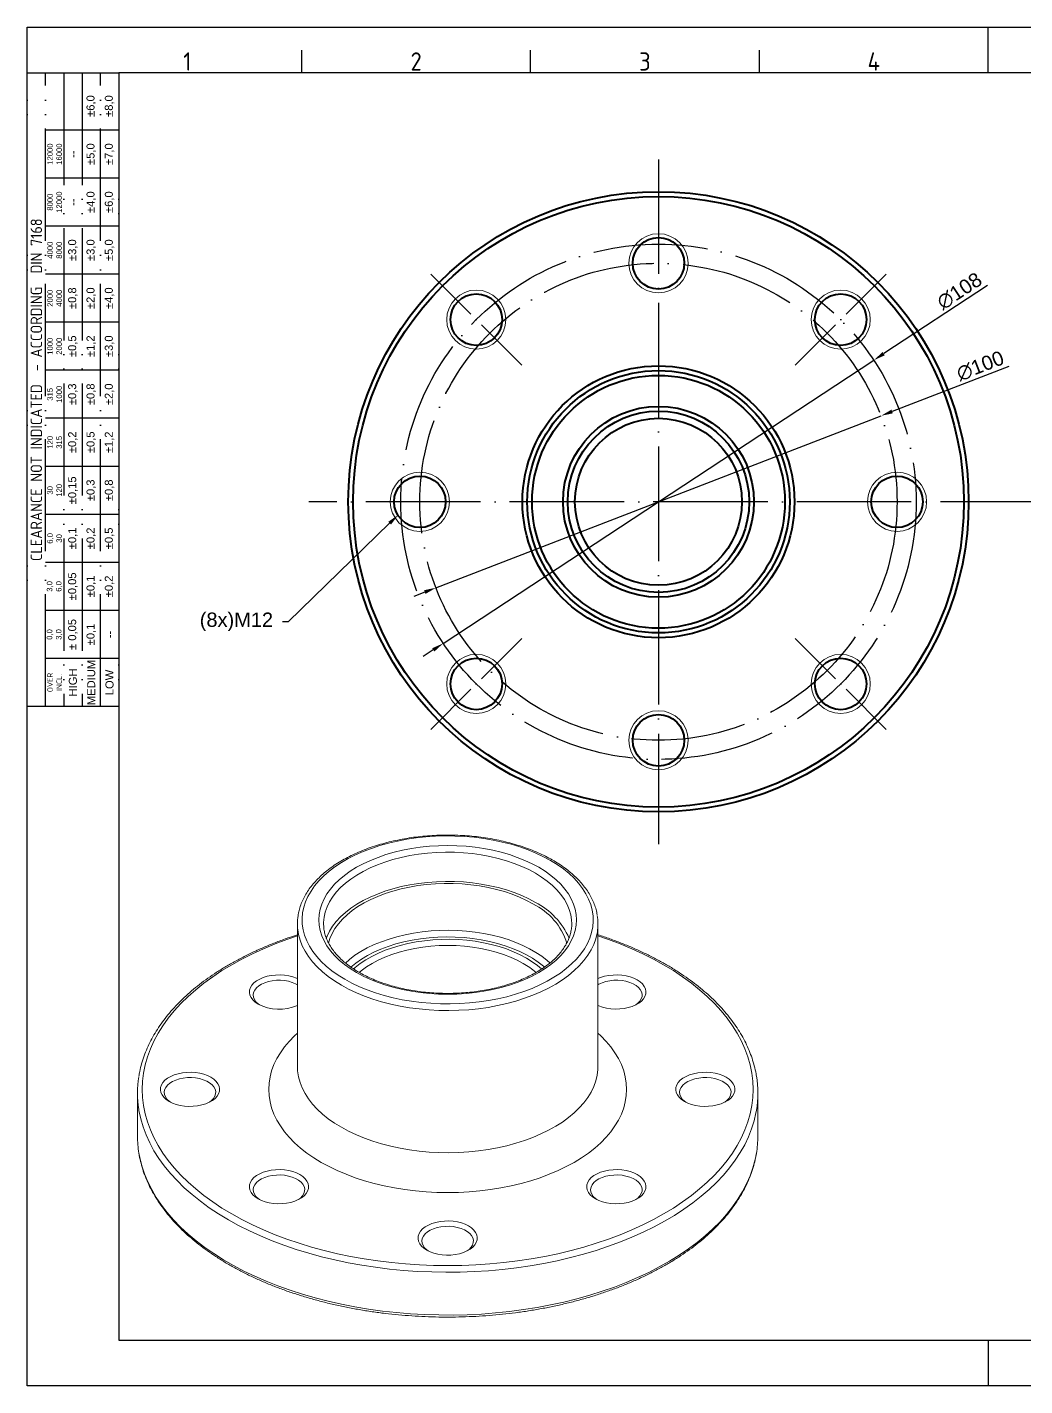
# Model space of a CAD drawing. Header units: millimetres. Extents: x 2452 to 2855, y 1106 to 1391.
# Drawn here: x 2452 to 2661, y 1106.5 to 1391.3 of the extents above; entities that cross this region are included whole.
import ezdxf
from ezdxf import colors
from ezdxf.entities.mleader import LeaderData, LeaderLine
from ezdxf.enums import TextEntityAlignment as Align
from ezdxf.math import Vec2, Vec3

# ---------------------------------------------------------------- set-up
doc = ezdxf.new("R2010")
doc.units = ezdxf.units.MM
doc.linetypes.add('ACAD_ISO04W100', pattern=[30, 24, -3, 0, -3])
doc.linetypes.add('ACAD_ISO05W100', pattern=[33, 24, -3, 0, -3, 0, -3])
for name, color, linetype, lineweight in [('AM_0', 7, 'Continuous', 40), ('AM_4', 1, 'ACAD_ISO04W100', 25), ('AM_5', 3, 'Continuous', 25), ('AM_BOR', 2, 'ACAD_ISO05W100', 35)]:
    doc.layers.add(name, color=color, linetype=linetype, lineweight=lineweight)
doc.styles.add('ACISOTS', font='isocp.shx', dxfattribs={"height": 1})
doc.styles.get("Standard").update_dxf_attribs({"font": 'arial.ttf'})
doc.dimstyles.new('ISO-25', dxfattribs={"dimtxt": 3, "dimasz": 2.5, "dimexe": 1.25, "dimexo": 0.625, "dimtad": 1, "dimtxsty": 'Standard', "dimcen": 2.5, "dimadec": 0, "dimazin": 0, "dimtfac": 1, "dimtmove": 0, "dimatfit": 3, "dimfxl": 1, "dimarcsym": 0})

# ---------------------------------------------------------------- blocks, each defined once
blk = doc.blocks.new('A3 ZTL')
for p, q in [((19.57, 280.82), (19.57, 9.78)), ((401.17, 280.82), (19.57, 280.82)), ((19.57, 9.78), (401.17, 9.78))]:
    blk.add_line(p, q)
at = {"layer": 'AM_BOR', "color": 135, "linetype": 'Continuous', "lineweight": 25}
for p, q in [((0, 0), (0, 290.61)), ((0, 290.61), (410.96, 290.61)), ((410.96, 0), (0, 0))]:
    blk.add_line(p, q, dxfattribs=at)
at = {"layer": 'AM_BOR', "color": 135, "lineweight": 25}
for p, q in [((205.48, 280.82), (205.48, 290.61)), ((58.71, 280.82), (58.71, 285.71)), ((107.63, 280.82), (107.63, 285.71)), ((156.56, 280.82), (156.56, 285.71)), ((3.91, 145.3), (3.91, 280.82)), ((7.83, 280.82), (7.83, 145.3)), ((11.74, 280.82), (11.74, 145.3)), ((15.66, 145.3), (15.66, 280.82)), ((19.57, 268.59), (3.91, 268.59)), ((19.57, 258.32), (3.91, 258.32)), ((19.57, 248.04), (3.91, 248.04)), ((19.57, 237.77), (3.91, 237.77)), ((19.57, 227.5), (3.91, 227.5)), ((19.57, 217.22), (3.91, 217.22)), ((19.57, 206.95), (3.91, 206.95)), ((19.57, 196.67), (3.91, 196.67)), ((19.57, 186.4), (3.91, 186.4)), ((19.57, 176.13), (3.91, 176.13)), ((19.57, 165.85), (3.91, 165.85)), ((19.57, 155.58), (3.91, 155.58)), ((205.48, 9.78), (205.48, 0))]:
    blk.add_line(p, q, dxfattribs=at)
blk.add_lwpolyline([(19.57, 145.3), (0, 145.3), (0, 280.82), (19.57, 280.82)], close=True, dxfattribs=at)
at = {"layer": 'AM_BOR', "color": 135, "lineweight": 25, "style": 'ACISOTS'}
for s, p in [('1', (34.25, 283.27)), ('2', (83.17, 283.27)), ('3', (132.09, 283.27)), ('4', (181.02, 283.27))]:
    blk.add_text(s, height=3.91, dxfattribs=at).set_placement(p, align=Align.MIDDLE)
at = {"layer": 'AM_BOR', "color": 135, "lineweight": 25, "attachment_point": 5, "rotation": 90}
for s, insert, char_height, width in [('±6,0', (13.7, 273.73), 1.712, 10.274), ('±8,0', (17.61, 273.73), 1.712, 10.274), ('12000\\P16000', (5.87, 263.45), 1.174, 10.274), ('±5,0', (13.7, 263.45), 1.712, 10.274), ('±7,0', (17.61, 263.45), 1.712, 10.274), ('--', (9.78, 263.45), 1.712, 10.274), ('8000\\P12000', (5.87, 253.18), 1.174, 10.274), ('--', (9.78, 253.18), 1.712, 10.274), ('±4,0', (13.7, 253.18), 1.712, 10.274), ('±6,0', (17.61, 253.18), 1.712, 10.274), ('{\\Fisocp.shx|c0;CLEARANCE NOT INDICATED  - ACCORDING  DIN 7168}', (1.96, 213.06), 2.4462, 135.5186), ('4000\\P8000', (5.87, 242.91), 1.174, 10.274), ('±3,0', (9.78, 242.91), 1.712, 10.274), ('±3,0', (13.7, 242.91), 1.712, 10.274), ('±5,0', (17.61, 242.91), 1.712, 10.274), ('2000\\P4000', (5.87, 232.63), 1.174, 10.274), ('±0,8', (9.78, 232.63), 1.712, 10.274), ('±2,0', (13.7, 232.63), 1.712, 10.274), ('±4,0', (17.61, 232.63), 1.712, 10.274), ('1000\\P2000', (5.87, 222.36), 1.174, 10.274), ('±0,5', (9.78, 222.36), 1.712, 10.274), ('±1,2', (13.7, 222.36), 1.712, 10.274), ('±3,0', (17.61, 222.36), 1.712, 10.274), ('315\\P1000', (5.87, 212.08), 1.174, 10.274), ('±0,3', (9.78, 212.08), 1.712, 10.274), ('±0,8', (13.7, 212.08), 1.712, 10.274), ('±2,0', (17.61, 212.08), 1.712, 10.274), ('±0,2', (9.78, 201.81), 1.712, 10.274), ('±0,5', (13.7, 201.81), 1.712, 10.274), ('±1,2', (17.61, 201.81), 1.712, 10.274), ('120\\P315', (5.87, 201.81), 1.174, 10.274), ('30\\P120', (5.87, 191.54), 1.174, 10.274), ('±0,15', (9.78, 191.54), 1.712, 10.274), ('±0,3', (13.7, 191.54), 1.712, 10.274), ('±0,8', (17.61, 191.54), 1.712, 10.274), ('±0,1', (9.78, 181.26), 1.712, 10.274), ('±0,2', (13.7, 181.26), 1.712, 10.274), ('±0,5', (17.61, 181.26), 1.712, 10.274), ('6,0\\P30', (5.87, 181.26), 1.174, 10.274), ('3,0\\P6,0', (5.87, 170.99), 1.174, 10.274), ('±0,05', (9.78, 170.99), 1.712, 10.274), ('±0,1', (13.7, 170.99), 1.712, 10.274), ('±0,2', (17.61, 170.99), 1.712, 10.274), ('± 0,05', (9.78, 160.71), 1.712, 10.274), ('\\pt4.69206;±0,1', (13.7, 160.71), 1.7123, 10.274), ('0,0\\P3,0', (5.87, 160.71), 1.174, 10.274), ('--', (17.61, 160.71), 1.712, 10.274), ('MEDIUM', (13.7, 150.44), 1.712, 10.274), ('{\\Fisocp.shx|c0;OVER\\PINCL.}', (5.87, 150.44), 1.1742, 10.274), ('HIGH', (9.78, 150.44), 1.712, 10.274), ('LOW', (17.61, 150.44), 1.712, 10.274)]:
    blk.add_mtext(s, dxfattribs=dict(at, insert=insert, char_height=char_height, width=width))
blk = doc.blocks.new('*D53')
at = {"layer": 'AM_5', "color": 0, "lineweight": -2, "transparency": 16777216}
for p, q in [((2653.23, 1337.19), (2631.46, 1322.88)), ((2539.15, 1262.15), (2629.38, 1321.5)), ((2537.06, 1260.78), (2534.97, 1259.4))]:
    blk.add_line(p, q, dxfattribs=at)
at = {"layer": 'AM_5', "color": 0, "transparency": 16777216}
for points in [[(2631.23, 1323.22), (2631.69, 1322.53), (2629.38, 1321.5)], [(2536.83, 1261.12), (2537.29, 1260.43), (2539.15, 1262.15)]]:
    blk.add_solid(points, dxfattribs=at)
at = {"layer": 'Defpoints', "color": 0, "transparency": 16777216}
for p in [(2629.38, 1321.5), (2539.15, 1262.15)]:
    blk.add_point(p, dxfattribs=at)
at = {"layer": 'AM_5', "color": 0, "transparency": 16777216, "insert": (2647.34, 1336), "char_height": 3, "attachment_point": 5, "rotation": 33.3374}
blk.add_mtext('∅108', dxfattribs=at)
blk = doc.blocks.new('*D54')
at = {"layer": 'AM_5', "color": 0, "lineweight": -2, "transparency": 16777216}
for p, q in [((2657.71, 1320.22), (2633.23, 1310.75)), ((2537.62, 1273.8), (2630.9, 1309.85)), ((2535.29, 1272.9), (2532.96, 1272))]:
    blk.add_line(p, q, dxfattribs=at)
at = {"layer": 'AM_5', "color": 0, "transparency": 16777216}
for points in [[(2633.08, 1311.14), (2633.38, 1310.37), (2630.9, 1309.85)], [(2535.14, 1273.29), (2535.44, 1272.51), (2537.62, 1273.8)]]:
    blk.add_solid(points, dxfattribs=at)
at = {"layer": 'Defpoints', "color": 0, "transparency": 16777216}
for p in [(2630.9, 1309.85), (2537.62, 1273.8)]:
    blk.add_point(p, dxfattribs=at)
at = {"layer": 'AM_5', "color": 0, "transparency": 16777216, "insert": (2651.71, 1320.3), "char_height": 3, "attachment_point": 5, "rotation": 21.1337}
blk.add_mtext('∅100', dxfattribs=at)

msp = doc.modelspace()

# ---------------------------------------------------------------- linework, layer by layer
at = {"color": 7, "linetype": 'Continuous', "lineweight": 15}
for p, q in [((2508.581, 1203.356), (2508.581, 1173.552)), ((2571.581, 1173.552), (2571.581, 1203.356)), ((2475.081, 1167.837), (2475.081, 1158.855)), ((2605.081, 1158.855), (2605.081, 1167.837))]:
    msp.add_line(p, q, dxfattribs=at)
at = {"color": 7, "linetype": 'Continuous', "lineweight": 15, "flags": 128}
for points in [[(2518.514, 1191.722), (2520.003, 1190.919), (2521.581, 1190.174), (2523.242, 1189.492), (2524.978, 1188.875), (2526.782, 1188.327), (2528.645, 1187.85), (2530.559, 1187.445), (2532.516, 1187.116), (2534.506, 1186.862), (2536.521, 1186.686), (2538.553, 1186.587), (2540.591, 1186.568), (2542.626, 1186.627), (2544.651, 1186.764), (2546.655, 1186.979), (2548.629, 1187.271), (2550.566, 1187.638), (2552.456, 1188.08), (2554.29, 1188.593), (2556.061, 1189.175), (2557.76, 1189.825), (2559.381, 1190.539), (2560.915, 1191.313), (2562.356, 1192.145), (2563.698, 1193.031), (2564.935, 1193.967), (2566.06, 1194.948), (2567.069, 1195.97), (2567.958, 1197.029), (2568.722, 1198.12), (2569.359, 1199.238), (2569.864, 1200.378), (2570.237, 1201.534), (2570.475, 1202.703), (2570.577, 1203.878), (2570.543, 1205.055), (2570.373, 1206.227), (2570.067, 1207.391), (2569.628, 1208.54), (2569.057, 1209.669), (2568.356, 1210.774), (2567.529, 1211.85), (2566.579, 1212.891), (2565.511, 1213.893), (2564.33, 1214.852), (2563.04, 1215.763), (2561.648, 1216.623), (2560.159, 1217.427), (2558.581, 1218.171), (2556.92, 1218.853), (2555.184, 1219.47), (2553.38, 1220.018), (2551.517, 1220.495), (2549.603, 1220.9), (2547.646, 1221.23), (2545.656, 1221.483), (2543.641, 1221.66), (2541.609, 1221.758), (2539.571, 1221.777), (2537.536, 1221.718), (2535.511, 1221.581), (2533.507, 1221.366), (2531.533, 1221.074), (2529.596, 1220.707), (2527.707, 1220.266), (2525.872, 1219.753), (2524.101, 1219.17), (2522.402, 1218.52), (2520.781, 1217.806), (2519.247, 1217.032), (2517.806, 1216.2), (2516.464, 1215.314), (2515.228, 1214.379), (2514.102, 1213.397), (2513.093, 1212.375), (2512.204, 1211.316), (2511.44, 1210.225), (2510.804, 1209.107), (2510.298, 1207.968), (2509.925, 1206.811), (2509.687, 1205.642), (2509.585, 1204.467), (2509.619, 1203.29), (2509.79, 1202.118), (2510.095, 1200.954), (2510.534, 1199.805), (2511.106, 1198.676), (2511.806, 1197.571), (2512.633, 1196.495), (2513.583, 1195.454), (2514.651, 1194.452), (2515.832, 1193.493), (2517.122, 1192.582), (2518.514, 1191.722)], [(2520.989, 1193.151), (2519.676, 1193.965), (2518.466, 1194.832), (2517.367, 1195.746), (2516.384, 1196.703), (2515.521, 1197.698), (2514.783, 1198.726), (2514.175, 1199.781), (2513.698, 1200.859), (2513.356, 1201.954), (2513.15, 1203.061), (2513.081, 1204.173), (2513.15, 1205.285), (2513.356, 1206.391), (2513.698, 1207.486), (2514.175, 1208.564), (2514.783, 1209.62), (2515.521, 1210.648), (2516.384, 1211.643), (2517.367, 1212.599), (2518.466, 1213.513), (2519.676, 1214.38), (2520.989, 1215.194), (2522.4, 1215.952), (2523.901, 1216.65), (2525.484, 1217.285), (2527.141, 1217.853), (2528.865, 1218.351), (2530.646, 1218.777), (2532.474, 1219.128), (2534.342, 1219.403), (2536.239, 1219.601), (2538.155, 1219.72), (2540.081, 1219.759), (2542.007, 1219.72), (2543.924, 1219.601), (2545.82, 1219.403), (2547.688, 1219.128), (2549.517, 1218.777), (2551.297, 1218.351), (2553.021, 1217.853), (2554.678, 1217.285), (2556.262, 1216.65), (2557.762, 1215.952), (2559.173, 1215.194), (2560.486, 1214.38), (2561.696, 1213.513), (2562.795, 1212.599), (2563.778, 1211.643), (2564.641, 1210.648), (2565.379, 1209.62), (2565.987, 1208.564), (2566.464, 1207.486), (2566.806, 1206.391), (2567.012, 1205.285), (2567.081, 1204.173), (2567.012, 1203.061), (2566.806, 1201.954), (2566.464, 1200.859), (2565.987, 1199.781), (2565.379, 1198.726), (2564.641, 1197.698), (2563.778, 1196.703), (2562.795, 1195.746), (2561.696, 1194.832), (2560.486, 1193.965), (2559.173, 1193.151), (2557.762, 1192.393), (2556.262, 1191.695), (2554.678, 1191.06), (2553.021, 1190.492), (2551.297, 1189.994), (2549.517, 1189.569), (2547.688, 1189.217), (2545.82, 1188.942), (2543.924, 1188.744), (2542.007, 1188.626), (2540.081, 1188.586), (2538.155, 1188.626), (2536.239, 1188.744), (2534.342, 1188.942), (2532.474, 1189.217), (2530.646, 1189.569), (2528.865, 1189.994), (2527.141, 1190.492), (2525.484, 1191.06), (2523.901, 1191.695), (2522.4, 1192.393), (2520.989, 1193.151)], [(2514.625, 1200.287), (2514.811, 1200.763), (2515.324, 1201.818), (2515.97, 1202.849), (2516.745, 1203.85), (2517.644, 1204.816), (2518.663, 1205.741), (2519.796, 1206.621), (2521.037, 1207.451), (2522.38, 1208.226), (2523.817, 1208.942), (2525.341, 1209.597), (2526.944, 1210.185), (2528.617, 1210.704), (2530.351, 1211.151), (2532.137, 1211.524), (2533.965, 1211.82), (2535.826, 1212.039), (2537.71, 1212.179), (2539.606, 1212.239), (2541.505, 1212.219), (2543.396, 1212.119), (2545.27, 1211.94), (2547.116, 1211.682), (2548.924, 1211.347), (2550.685, 1210.936), (2552.39, 1210.453), (2554.029, 1209.899), (2555.593, 1209.277), (2557.075, 1208.592), (2558.466, 1207.845)], [(2515.088, 1199.305), (2515.399, 1200.307), (2515.86, 1201.35), (2516.453, 1202.372), (2517.175, 1203.365), (2518.022, 1204.325), (2518.99, 1205.246), (2520.073, 1206.123), (2521.265, 1206.952), (2522.56, 1207.728), (2523.95, 1208.446), (2525.429, 1209.103), (2526.988, 1209.696), (2528.618, 1210.22), (2530.311, 1210.673), (2532.057, 1211.053), (2533.847, 1211.357), (2535.671, 1211.584), (2537.519, 1211.733), (2539.381, 1211.803), (2541.247, 1211.793), (2543.107, 1211.703), (2544.95, 1211.535), (2546.766, 1211.288), (2548.546, 1210.965), (2550.28, 1210.566), (2551.958, 1210.095), (2553.571, 1209.554), (2555.111, 1208.945), (2556.568, 1208.272), (2557.936, 1207.539)], [(2500.342, 1186.532), (2499.737, 1186.938), (2499.244, 1187.391), (2498.874, 1187.881), (2498.634, 1188.398), (2498.53, 1188.929), (2498.565, 1189.464), (2498.737, 1189.99), (2499.043, 1190.495), (2499.476, 1190.967), (2500.026, 1191.398), (2500.682, 1191.776), (2501.427, 1192.094), (2502.246, 1192.344), (2503.121, 1192.52), (2504.032, 1192.62), (2504.958, 1192.64), (2505.878, 1192.58), (2506.773, 1192.442), (2507.623, 1192.228), (2508.407, 1191.943), (2508.581, 1191.866)], [(2508.581, 1190.593), (2508.224, 1190.785), (2507.519, 1191.078), (2506.742, 1191.302), (2505.912, 1191.451), (2505.052, 1191.522), (2504.183, 1191.512), (2503.328, 1191.421), (2502.51, 1191.253), (2501.748, 1191.011), (2501.064, 1190.701), (2500.475, 1190.333), (2499.996, 1189.914), (2499.639, 1189.457), (2499.414, 1188.972), (2499.327, 1188.473), (2499.379, 1187.972), (2499.57, 1187.483), (2499.895, 1187.017), (2500.344, 1186.588), (2500.643, 1186.369)], [(2571.581, 1191.866), (2572.138, 1192.094), (2572.957, 1192.344), (2573.832, 1192.52), (2574.742, 1192.62), (2575.668, 1192.64), (2576.589, 1192.58), (2577.484, 1192.442), (2578.333, 1192.228), (2579.118, 1191.943), (2579.82, 1191.594), (2580.425, 1191.189), (2580.918, 1190.736), (2581.288, 1190.245), (2581.528, 1189.729), (2581.632, 1189.197), (2581.597, 1188.663), (2581.425, 1188.137), (2581.119, 1187.632), (2580.686, 1187.159), (2580.136, 1186.729), (2579.481, 1186.35), (2578.735, 1186.033), (2577.916, 1185.783), (2577.041, 1185.606), (2576.131, 1185.507), (2575.205, 1185.487), (2574.284, 1185.546), (2573.389, 1185.685), (2572.539, 1185.899), (2571.755, 1186.183), (2571.581, 1186.26)], [(2579.519, 1186.369), (2579.941, 1186.691), (2580.361, 1187.131), (2580.652, 1187.603), (2580.809, 1188.097), (2580.827, 1188.598), (2580.704, 1189.095), (2580.446, 1189.574), (2580.058, 1190.023), (2579.55, 1190.43), (2578.935, 1190.785), (2578.23, 1191.078), (2577.453, 1191.302), (2576.623, 1191.451), (2575.762, 1191.522), (2574.894, 1191.512), (2574.039, 1191.421), (2573.22, 1191.253), (2572.459, 1191.011), (2571.775, 1190.701), (2571.581, 1190.593)], [(2481.697, 1166.122), (2481.093, 1166.528), (2480.6, 1166.981), (2480.229, 1167.471), (2479.989, 1167.988), (2479.885, 1168.519), (2479.92, 1169.054), (2480.092, 1169.579), (2480.398, 1170.084), (2480.831, 1170.557), (2481.382, 1170.988), (2482.037, 1171.366), (2482.782, 1171.684), (2483.602, 1171.934), (2484.476, 1172.11), (2485.387, 1172.21), (2486.313, 1172.23), (2487.234, 1172.17), (2488.129, 1172.031), (2488.978, 1171.817), (2489.763, 1171.533), (2490.465, 1171.184), (2491.07, 1170.778), (2491.563, 1170.325), (2491.933, 1169.835), (2492.173, 1169.318), (2492.277, 1168.787), (2492.242, 1168.252), (2492.07, 1167.727), (2491.764, 1167.222), (2491.331, 1166.749), (2490.781, 1166.318), (2490.125, 1165.94), (2489.38, 1165.622), (2488.56, 1165.373), (2487.686, 1165.196), (2486.775, 1165.096), (2485.849, 1165.076), (2484.928, 1165.136), (2484.033, 1165.275), (2483.184, 1165.489), (2482.399, 1165.773), (2481.697, 1166.122)], [(2490.163, 1165.959), (2490.586, 1166.281), (2491.005, 1166.72), (2491.297, 1167.193), (2491.454, 1167.686), (2491.471, 1168.188), (2491.349, 1168.685), (2491.091, 1169.164), (2490.702, 1169.613), (2490.194, 1170.02), (2489.58, 1170.374), (2488.875, 1170.668), (2488.097, 1170.892), (2487.268, 1171.041), (2486.407, 1171.111), (2485.538, 1171.101), (2484.683, 1171.011), (2483.865, 1170.843), (2483.104, 1170.6), (2482.42, 1170.291), (2481.83, 1169.922), (2481.351, 1169.504), (2480.994, 1169.046), (2480.77, 1168.562), (2480.682, 1168.063), (2480.735, 1167.562), (2480.926, 1167.072), (2481.25, 1166.607), (2481.7, 1166.178), (2481.999, 1165.959)], [(2589.697, 1166.122), (2589.093, 1166.528), (2588.6, 1166.981), (2588.229, 1167.471), (2587.989, 1167.988), (2587.885, 1168.519), (2587.92, 1169.054), (2588.092, 1169.579), (2588.398, 1170.084), (2588.831, 1170.557), (2589.382, 1170.988), (2590.037, 1171.366), (2590.782, 1171.684), (2591.602, 1171.934), (2592.476, 1172.11), (2593.387, 1172.21), (2594.313, 1172.23), (2595.234, 1172.17), (2596.129, 1172.031), (2596.978, 1171.817), (2597.763, 1171.533), (2598.465, 1171.184), (2599.07, 1170.778), (2599.563, 1170.325), (2599.933, 1169.835), (2600.173, 1169.318), (2600.277, 1168.787), (2600.242, 1168.252), (2600.07, 1167.727), (2599.764, 1167.222), (2599.331, 1166.749), (2598.781, 1166.318), (2598.125, 1165.94), (2597.38, 1165.622), (2596.56, 1165.373), (2595.686, 1165.196), (2594.775, 1165.096), (2593.849, 1165.076), (2592.928, 1165.136), (2592.033, 1165.275), (2591.184, 1165.489), (2590.399, 1165.773), (2589.697, 1166.122)], [(2598.163, 1165.959), (2598.586, 1166.281), (2599.005, 1166.72), (2599.297, 1167.193), (2599.454, 1167.686), (2599.471, 1168.188), (2599.349, 1168.685), (2599.091, 1169.164), (2598.702, 1169.613), (2598.194, 1170.02), (2597.58, 1170.374), (2596.875, 1170.668), (2596.097, 1170.892), (2595.268, 1171.041), (2594.407, 1171.111), (2593.538, 1171.101), (2592.683, 1171.011), (2591.865, 1170.843), (2591.104, 1170.6), (2590.42, 1170.291), (2589.83, 1169.922), (2589.351, 1169.504), (2588.994, 1169.046), (2588.77, 1168.562), (2588.682, 1168.063), (2588.735, 1167.562), (2588.926, 1167.072), (2589.25, 1166.607), (2589.7, 1166.178), (2589.999, 1165.959)], [(2500.342, 1145.712), (2499.737, 1146.117), (2499.244, 1146.57), (2498.874, 1147.061), (2498.634, 1147.577), (2498.53, 1148.109), (2498.565, 1148.644), (2498.737, 1149.169), (2499.043, 1149.674), (2499.476, 1150.147), (2500.026, 1150.578), (2500.682, 1150.956), (2501.427, 1151.273), (2502.246, 1151.523), (2503.121, 1151.7), (2504.032, 1151.8), (2504.958, 1151.82), (2505.878, 1151.76), (2506.773, 1151.621), (2507.623, 1151.407), (2508.407, 1151.123), (2509.11, 1150.774), (2509.714, 1150.368), (2510.207, 1149.915), (2510.578, 1149.425), (2510.818, 1148.908), (2510.921, 1148.377), (2510.887, 1147.842), (2510.714, 1147.316), (2510.408, 1146.812), (2509.975, 1146.339), (2509.425, 1145.908), (2508.77, 1145.53), (2508.024, 1145.212), (2507.205, 1144.962), (2506.33, 1144.786), (2505.42, 1144.686), (2504.494, 1144.666), (2503.573, 1144.726), (2502.678, 1144.865), (2501.829, 1145.078), (2501.044, 1145.363), (2500.342, 1145.712)], [(2508.808, 1145.549), (2509.231, 1145.871), (2509.65, 1146.31), (2509.942, 1146.783), (2510.098, 1147.276), (2510.116, 1147.778), (2509.994, 1148.275), (2509.735, 1148.754), (2509.347, 1149.202), (2508.839, 1149.609), (2508.224, 1149.964), (2507.519, 1150.257), (2506.742, 1150.482), (2505.912, 1150.631), (2505.052, 1150.701), (2504.183, 1150.691), (2503.328, 1150.601), (2502.51, 1150.432), (2501.748, 1150.19), (2501.064, 1149.881), (2500.475, 1149.512), (2499.996, 1149.094), (2499.639, 1148.636), (2499.414, 1148.152), (2499.327, 1147.652), (2499.379, 1147.152), (2499.57, 1146.662), (2499.895, 1146.197), (2500.344, 1145.767), (2500.643, 1145.549)], [(2571.052, 1145.712), (2570.448, 1146.117), (2569.955, 1146.57), (2569.584, 1147.061), (2569.345, 1147.577), (2569.241, 1148.109), (2569.275, 1148.644), (2569.448, 1149.169), (2569.754, 1149.674), (2570.187, 1150.147), (2570.737, 1150.578), (2571.392, 1150.956), (2572.138, 1151.273), (2572.957, 1151.523), (2573.832, 1151.7), (2574.742, 1151.8), (2575.668, 1151.82), (2576.589, 1151.76), (2577.484, 1151.621), (2578.333, 1151.407), (2579.118, 1151.123), (2579.82, 1150.774), (2580.425, 1150.368), (2580.918, 1149.915), (2581.288, 1149.425), (2581.528, 1148.908), (2581.632, 1148.377), (2581.597, 1147.842), (2581.425, 1147.316), (2581.119, 1146.812), (2580.686, 1146.339), (2580.136, 1145.908), (2579.481, 1145.53), (2578.735, 1145.212), (2577.916, 1144.962), (2577.041, 1144.786), (2576.131, 1144.686), (2575.205, 1144.666), (2574.284, 1144.726), (2573.389, 1144.865), (2572.539, 1145.078), (2571.755, 1145.363), (2571.052, 1145.712)], [(2579.519, 1145.549), (2579.941, 1145.871), (2580.361, 1146.31), (2580.652, 1146.783), (2580.809, 1147.276), (2580.827, 1147.778), (2580.704, 1148.275), (2580.446, 1148.754), (2580.058, 1149.202), (2579.55, 1149.609), (2578.935, 1149.964), (2578.23, 1150.257), (2577.453, 1150.482), (2576.623, 1150.631), (2575.762, 1150.701), (2574.894, 1150.691), (2574.039, 1150.601), (2573.22, 1150.432), (2572.459, 1150.19), (2571.775, 1149.881), (2571.186, 1149.512), (2570.706, 1149.094), (2570.35, 1148.636), (2570.125, 1148.152), (2570.038, 1147.652), (2570.09, 1147.152), (2570.281, 1146.662), (2570.605, 1146.197), (2571.055, 1145.767), (2571.354, 1145.549)], [(2535.697, 1134.949), (2535.093, 1135.354), (2534.6, 1135.807), (2534.229, 1136.297), (2533.989, 1136.814), (2533.885, 1137.346), (2533.92, 1137.88), (2534.092, 1138.406), (2534.398, 1138.911), (2534.831, 1139.384), (2535.382, 1139.814), (2536.037, 1140.192), (2536.782, 1140.51), (2537.602, 1140.76), (2538.476, 1140.937), (2539.387, 1141.036), (2540.313, 1141.056), (2541.234, 1140.996), (2542.129, 1140.858), (2542.978, 1140.644), (2543.763, 1140.359), (2544.465, 1140.01), (2545.07, 1139.605), (2545.563, 1139.152), (2545.933, 1138.662), (2546.173, 1138.145), (2546.277, 1137.613), (2546.242, 1137.079), (2546.07, 1136.553), (2545.764, 1136.048), (2545.331, 1135.575), (2544.781, 1135.145), (2544.125, 1134.767), (2543.38, 1134.449), (2542.56, 1134.199), (2541.686, 1134.022), (2540.775, 1133.923), (2539.849, 1133.903), (2538.928, 1133.963), (2538.033, 1134.101), (2537.184, 1134.315), (2536.399, 1134.6), (2535.697, 1134.949)], [(2544.163, 1134.786), (2544.586, 1135.107), (2545.005, 1135.547), (2545.297, 1136.019), (2545.454, 1136.513), (2545.471, 1137.015), (2545.349, 1137.511), (2545.091, 1137.99), (2544.702, 1138.439), (2544.194, 1138.846), (2543.58, 1139.201), (2542.875, 1139.494), (2542.097, 1139.718), (2541.268, 1139.867), (2540.407, 1139.938), (2539.538, 1139.928), (2538.683, 1139.837), (2537.865, 1139.669), (2537.104, 1139.427), (2536.42, 1139.118), (2535.83, 1138.749), (2535.351, 1138.33), (2534.994, 1137.873), (2534.77, 1137.388), (2534.682, 1136.889), (2534.735, 1136.388), (2534.926, 1135.899), (2535.25, 1135.433), (2535.7, 1135.004), (2535.999, 1134.786)]]:
    msp.add_lwpolyline(points, dxfattribs=at)
at = {"color": 8, "linetype": 'Continuous', "lineweight": 15, "flags": 128}
for points in [[(2566.081, 1203.343), (2566.042, 1204.178), (2565.869, 1205.27), (2565.558, 1206.351), (2565.111, 1207.417), (2564.531, 1208.461), (2563.82, 1209.478), (2562.983, 1210.462), (2562.023, 1211.408), (2560.947, 1212.311), (2559.759, 1213.166), (2558.466, 1213.969), (2557.075, 1214.716), (2555.593, 1215.402), (2554.029, 1216.023), (2552.39, 1216.577), (2550.685, 1217.06), (2548.924, 1217.471), (2547.116, 1217.806), (2545.27, 1218.064), (2543.396, 1218.243), (2541.505, 1218.343), (2539.606, 1218.363), (2537.71, 1218.303), (2535.826, 1218.163), (2533.965, 1217.944), (2532.137, 1217.648), (2530.351, 1217.275), (2528.617, 1216.828), (2526.944, 1216.309), (2525.341, 1215.721), (2523.817, 1215.066), (2522.38, 1214.35), (2521.037, 1213.575), (2519.796, 1212.745), (2518.663, 1211.865), (2517.644, 1210.94), (2516.745, 1209.974), (2515.97, 1208.973), (2515.324, 1207.942), (2514.811, 1206.887), (2514.432, 1205.812), (2514.189, 1204.725), (2514.085, 1203.63), (2514.081, 1203.373)], [(2518.646, 1195.138), (2519.517, 1195.892), (2520.655, 1196.746), (2521.9, 1197.548), (2523.243, 1198.296), (2524.679, 1198.984), (2526.199, 1199.609), (2527.794, 1200.168), (2529.457, 1200.657), (2531.178, 1201.074), (2532.947, 1201.416), (2534.755, 1201.682), (2536.593, 1201.87), (2538.449, 1201.98), (2540.314, 1202.009), (2542.178, 1201.96), (2544.031, 1201.831), (2545.862, 1201.623), (2547.662, 1201.338), (2549.42, 1200.976), (2551.127, 1200.541), (2552.773, 1200.035), (2554.351, 1199.459), (2555.85, 1198.818), (2557.264, 1198.114), (2558.583, 1197.353), (2559.802, 1196.537), (2560.912, 1195.671), (2561.504, 1195.149)], [(2508.581, 1200.815), (2506.389, 1200.066), (2503.912, 1199.134), (2501.512, 1198.137), (2499.195, 1197.077), (2496.965, 1195.957), (2494.826, 1194.778), (2492.785, 1193.544), (2490.844, 1192.256), (2489.008, 1190.918), (2487.281, 1189.533), (2485.667, 1188.103), (2484.169, 1186.631), (2482.791, 1185.121), (2481.534, 1183.576), (2480.403, 1182), (2479.399, 1180.394), (2478.524, 1178.764), (2477.781, 1177.112), (2477.171, 1175.442), (2476.695, 1173.757), (2476.354, 1172.062), (2476.149, 1170.359), (2476.081, 1168.653), (2476.149, 1166.947), (2476.354, 1165.244), (2476.695, 1163.549), (2477.171, 1161.864), (2477.781, 1160.194), (2478.524, 1158.542), (2479.399, 1156.912), (2480.403, 1155.306), (2481.534, 1153.73), (2482.791, 1152.185), (2484.169, 1150.675), (2485.667, 1149.203), (2487.281, 1147.773), (2489.008, 1146.388), (2490.844, 1145.05), (2492.785, 1143.762), (2494.826, 1142.528)], [(2494.826, 1142.528), (2496.965, 1141.349), (2499.195, 1140.229), (2501.512, 1139.169), (2503.912, 1138.172), (2506.389, 1137.241), (2508.938, 1136.376), (2511.554, 1135.58), (2514.23, 1134.855), (2516.962, 1134.202), (2519.742, 1133.622), (2522.567, 1133.117), (2525.428, 1132.688), (2528.321, 1132.336), (2531.239, 1132.061), (2534.176, 1131.864), (2537.125, 1131.746), (2540.081, 1131.707), (2543.037, 1131.746), (2545.986, 1131.864), (2548.923, 1132.061), (2551.841, 1132.336), (2554.734, 1132.688), (2557.596, 1133.117), (2560.42, 1133.622), (2563.201, 1134.202), (2565.932, 1134.855), (2568.608, 1135.58), (2571.224, 1136.376), (2573.773, 1137.241), (2576.25, 1138.172), (2578.65, 1139.169), (2580.967, 1140.229), (2583.198, 1141.349), (2585.336, 1142.528), (2587.378, 1143.762), (2589.318, 1145.05), (2591.154, 1146.388), (2592.881, 1147.773), (2594.495, 1149.203), (2595.993, 1150.675), (2597.372, 1152.185), (2598.628, 1153.73), (2599.759, 1155.306), (2600.763, 1156.912), (2601.638, 1158.542), (2602.381, 1160.194), (2602.991, 1161.864), (2603.467, 1163.549), (2603.808, 1165.244), (2604.013, 1166.947), (2604.081, 1168.653), (2604.013, 1170.359), (2603.808, 1172.062), (2603.467, 1173.757), (2602.991, 1175.442), (2602.381, 1177.112), (2601.638, 1178.764), (2600.763, 1180.394), (2599.759, 1182), (2598.628, 1183.576), (2597.372, 1185.121), (2595.993, 1186.631), (2594.495, 1188.103), (2592.881, 1189.533), (2591.154, 1190.918), (2589.318, 1192.256), (2587.378, 1193.544), (2585.336, 1194.778), (2583.198, 1195.957), (2580.967, 1197.077), (2578.65, 1198.137), (2576.25, 1199.134), (2573.773, 1200.066), (2571.581, 1200.815)], [(2517.807, 1190.498), (2516.384, 1191.376), (2515.064, 1192.306), (2513.854, 1193.285), (2512.758, 1194.307), (2511.782, 1195.369), (2510.929, 1196.467), (2510.204, 1197.594), (2509.61, 1198.746), (2509.149, 1199.919), (2508.823, 1201.107), (2508.722, 1201.635)], [(2571.446, 1201.674), (2571.399, 1201.405), (2571.108, 1200.215), (2570.68, 1199.038), (2570.119, 1197.88), (2569.426, 1196.746), (2568.605, 1195.641), (2567.66, 1194.569), (2566.593, 1193.536), (2565.411, 1192.546), (2564.118, 1191.603), (2562.72, 1190.712), (2561.223, 1189.876), (2559.634, 1189.099), (2557.959, 1188.384), (2556.205, 1187.735), (2554.382, 1187.153), (2552.496, 1186.643), (2550.555, 1186.206), (2548.569, 1185.844), (2546.545, 1185.558), (2544.494, 1185.351), (2542.423, 1185.222), (2540.341, 1185.172), (2538.259, 1185.202), (2536.185, 1185.311), (2534.127, 1185.499), (2532.096, 1185.765), (2530.1, 1186.109), (2528.147, 1186.527), (2526.246, 1187.019), (2524.406, 1187.583), (2522.635, 1188.215), (2520.94, 1188.914), (2519.328, 1189.676), (2517.807, 1190.498)], [(2560.379, 1194.276), (2560.148, 1194.477), (2559.061, 1195.331), (2557.865, 1196.134), (2556.567, 1196.883), (2555.175, 1197.574), (2553.696, 1198.201), (2552.14, 1198.763), (2550.514, 1199.254), (2548.829, 1199.674), (2547.093, 1200.018), (2545.317, 1200.286), (2543.512, 1200.475), (2541.686, 1200.585), (2539.852, 1200.616), (2538.018, 1200.565), (2536.197, 1200.435), (2534.398, 1200.226), (2532.631, 1199.939), (2530.907, 1199.576), (2529.236, 1199.138), (2527.626, 1198.629), (2526.088, 1198.051), (2524.631, 1197.407), (2523.261, 1196.701), (2521.988, 1195.938), (2520.819, 1195.122), (2519.788, 1194.281)], [(2520.389, 1193.881), (2520.713, 1194.166), (2521.771, 1194.999), (2522.936, 1195.784), (2524.202, 1196.515), (2525.561, 1197.187), (2527.005, 1197.798), (2528.526, 1198.343), (2530.115, 1198.819), (2531.762, 1199.224), (2533.458, 1199.554), (2535.193, 1199.809), (2536.957, 1199.986), (2538.739, 1200.085), (2540.529, 1200.105), (2542.316, 1200.046), (2544.09, 1199.908), (2545.841, 1199.691), (2547.557, 1199.399), (2549.23, 1199.031), (2550.85, 1198.59), (2552.406, 1198.079), (2553.889, 1197.501), (2555.292, 1196.859), (2556.605, 1196.156), (2557.822, 1195.398), (2558.934, 1194.588), (2559.77, 1193.884)], [(2555.905, 1195.049), (2554.615, 1195.738), (2553.235, 1196.366), (2551.774, 1196.93), (2550.241, 1197.425), (2548.645, 1197.85), (2546.997, 1198.201), (2545.305, 1198.476), (2543.582, 1198.674), (2541.837, 1198.793), (2540.081, 1198.833), (2538.325, 1198.793), (2536.58, 1198.674), (2534.857, 1198.476), (2533.166, 1198.201), (2531.517, 1197.85), (2529.921, 1197.425), (2528.388, 1196.93), (2526.927, 1196.366), (2525.547, 1195.738), (2524.257, 1195.049), (2523.064, 1194.305), (2521.976, 1193.508), (2521.55, 1193.158)], [(2513.565, 1153.345), (2512.012, 1154.298), (2510.562, 1155.302), (2509.219, 1156.355), (2507.989, 1157.454), (2506.876, 1158.593), (2505.885, 1159.768), (2505.018, 1160.976), (2504.279, 1162.213), (2503.671, 1163.472), (2503.195, 1164.751), (2502.854, 1166.044), (2502.649, 1167.346), (2502.581, 1168.653), (2502.649, 1169.96), (2502.854, 1171.262), (2503.195, 1172.555), (2503.671, 1173.834), (2504.279, 1175.093), (2505.018, 1176.33), (2505.885, 1177.538), (2506.876, 1178.714), (2507.989, 1179.853), (2508.581, 1180.399)], [(2571.581, 1180.399), (2572.173, 1179.853), (2573.286, 1178.714), (2574.277, 1177.538), (2575.144, 1176.33), (2575.883, 1175.093), (2576.491, 1173.834), (2576.967, 1172.555), (2577.308, 1171.262), (2577.513, 1169.96), (2577.581, 1168.653), (2577.513, 1167.346), (2577.308, 1166.044), (2576.967, 1164.751), (2576.491, 1163.472), (2575.883, 1162.213), (2575.144, 1160.976), (2574.277, 1159.768), (2573.286, 1158.593), (2572.173, 1157.454), (2570.943, 1156.355), (2569.6, 1155.302), (2568.15, 1154.298), (2566.598, 1153.345), (2564.948, 1152.449), (2563.208, 1151.612), (2561.384, 1150.837), (2559.481, 1150.127), (2557.508, 1149.484), (2555.472, 1148.912), (2553.379, 1148.412), (2551.237, 1147.985), (2549.055, 1147.634), (2546.841, 1147.359), (2544.601, 1147.163), (2542.345, 1147.044), (2540.081, 1147.005), (2537.817, 1147.044), (2535.561, 1147.163), (2533.322, 1147.359), (2531.107, 1147.634), (2528.925, 1147.985), (2526.783, 1148.412), (2524.691, 1148.912), (2522.654, 1149.484), (2520.681, 1150.127), (2518.779, 1150.837), (2516.954, 1151.612), (2515.214, 1152.449), (2513.565, 1153.345)], [(2508.581, 1173.552), (2508.634, 1172.501), (2508.823, 1171.303), (2509.149, 1170.115), (2509.61, 1168.943), (2510.204, 1167.79), (2510.929, 1166.663), (2511.782, 1165.566), (2512.758, 1164.503), (2513.854, 1163.481), (2515.064, 1162.502), (2516.384, 1161.572), (2517.807, 1160.694)], [(2517.807, 1160.694), (2519.328, 1159.872), (2520.94, 1159.11), (2522.635, 1158.412), (2524.406, 1157.779), (2526.246, 1157.215), (2528.147, 1156.723), (2530.1, 1156.305), (2532.096, 1155.962), (2534.127, 1155.695), (2536.185, 1155.507), (2538.259, 1155.398), (2540.341, 1155.368), (2542.423, 1155.418), (2544.494, 1155.547), (2546.545, 1155.755), (2548.569, 1156.04), (2550.555, 1156.402), (2552.496, 1156.84), (2554.382, 1157.35), (2556.205, 1157.931), (2557.959, 1158.58), (2559.634, 1159.295), (2561.223, 1160.072), (2562.72, 1160.908), (2564.118, 1161.8), (2565.411, 1162.742), (2566.593, 1163.732), (2567.66, 1164.765), (2568.605, 1165.837), (2569.426, 1166.942), (2570.119, 1168.076), (2570.68, 1169.234), (2571.108, 1170.411), (2571.399, 1171.602), (2571.554, 1172.801), (2571.581, 1173.552)], [(2494.119, 1141.303), (2492.06, 1142.548), (2490.102, 1143.845), (2488.25, 1145.193), (2486.506, 1146.589), (2484.875, 1148.029), (2483.36, 1149.511), (2481.964, 1151.032), (2480.691, 1152.587), (2479.542, 1154.175), (2478.521, 1155.792), (2477.629, 1157.434), (2476.868, 1159.098), (2476.241, 1160.78), (2475.748, 1162.477), (2475.39, 1164.185), (2475.346, 1164.455)], [(2604.781, 1164.232), (2604.696, 1163.757), (2604.304, 1162.052), (2603.777, 1160.358), (2603.116, 1158.68), (2602.323, 1157.021), (2601.398, 1155.385), (2600.345, 1153.775), (2599.165, 1152.195), (2597.861, 1150.648), (2596.435, 1149.137), (2594.89, 1147.665), (2593.231, 1146.236), (2591.459, 1144.852), (2589.58, 1143.516), (2587.596, 1142.231), (2585.513, 1141.001), (2583.334, 1139.827), (2581.064, 1138.711), (2578.708, 1137.657), (2576.271, 1136.667), (2573.757, 1135.742), (2571.173, 1134.884), (2568.523, 1134.096), (2565.814, 1133.378), (2563.05, 1132.734), (2560.238, 1132.163), (2557.384, 1131.667), (2554.493, 1131.247), (2551.572, 1130.904), (2548.627, 1130.639), (2545.664, 1130.451), (2542.689, 1130.343), (2539.708, 1130.313), (2536.729, 1130.363), (2533.756, 1130.491), (2530.797, 1130.698), (2527.857, 1130.982), (2524.943, 1131.345), (2522.061, 1131.784), (2519.217, 1132.298), (2516.417, 1132.888), (2513.666, 1133.551), (2510.971, 1134.286), (2508.337, 1135.092), (2505.77, 1135.967), (2503.275, 1136.908), (2500.857, 1137.915), (2498.522, 1138.984), (2496.275, 1140.115), (2494.119, 1141.303)], [(2475.381, 1155.254), (2475.552, 1154.348), (2475.977, 1152.645), (2476.538, 1150.955), (2477.232, 1149.281), (2478.058, 1147.628), (2479.015, 1145.998), (2480.1, 1144.396), (2481.312, 1142.823), (2482.647, 1141.285), (2484.103, 1139.783), (2485.676, 1138.322), (2487.364, 1136.903), (2489.163, 1135.531), (2491.068, 1134.208), (2493.077, 1132.937), (2495.185, 1131.72), (2497.387, 1130.56), (2499.679, 1129.46), (2502.056, 1128.422), (2504.513, 1127.447), (2507.045, 1126.539), (2509.646, 1125.698), (2512.311, 1124.928), (2515.035, 1124.228), (2517.811, 1123.602), (2520.634, 1123.05), (2523.498, 1122.573), (2526.397, 1122.172), (2529.324, 1121.848), (2532.275, 1121.602), (2535.241, 1121.435), (2538.218, 1121.346), (2541.199, 1121.336), (2544.177, 1121.405), (2547.147, 1121.553), (2550.102, 1121.779), (2553.036, 1122.084), (2555.943, 1122.465), (2558.816, 1122.923), (2561.65, 1123.457), (2564.438, 1124.065), (2567.175, 1124.746), (2569.856, 1125.499), (2572.473, 1126.322), (2575.023, 1127.214), (2577.499, 1128.172), (2579.896, 1129.194), (2582.21, 1130.279), (2584.435, 1131.425), (2586.567, 1132.627), (2588.601, 1133.885), (2590.533, 1135.196), (2592.359, 1136.556), (2594.075, 1137.963), (2595.677, 1139.414), (2597.163, 1140.906), (2598.528, 1142.435), (2599.771, 1143.999), (2600.888, 1145.595), (2601.877, 1147.218), (2602.736, 1148.866), (2603.463, 1150.535), (2604.057, 1152.221), (2604.517, 1153.921), (2604.775, 1155.216)]]:
    msp.add_lwpolyline(points, dxfattribs=at)
at = {"color": 7, "linetype": 'Continuous', "lineweight": 15}
for centre in [(2584.261, 1341.826), (2546.077, 1330.01), (2622.445, 1330.01), (2534.261, 1291.826), (2634.261, 1291.826), (2546.077, 1253.642), (2622.445, 1253.642), (2584.261, 1241.826)]:
    msp.add_circle(centre, 6.2, dxfattribs=at)
for centre, radius, start, end in [((2551.531, 1194.263), 15.25, 23.52752, 62.95319), ((2519.141, 1203.356), 10.56, 170.66839, 189.37845), ((2551.831, 1195.038), 13.912, 17.75306, 63.97362), ((2561.017, 1203.356), 10.564, 350.8375, 9.5836), ((2504.747, 1195.055), 9.594, 242.6626, 293.55331), ((2496.876, 1167.837), 21.794, 170.86304, 188.92727), ((2583.283, 1167.837), 21.798, 350.48255, 9.60045), ((2496.931, 1158.862), 21.85, 180.01924, 189.50556), ((2583.202, 1158.864), 21.879, 350.40131, 359.97468)]:
    msp.add_arc(centre, radius, start, end, dxfattribs=at)
at = {"color": 8, "linetype": 'Continuous', "lineweight": 15}
msp.add_arc((2547.018, 1179.453), 17.951, 49.81342, 60.32305, dxfattribs=at)
at = {"color": 7, "linetype": 'Continuous', "lineweight": 15}
for points, knots in [([(2571.409, 1205.224), (2571.383, 1205.4), (2571.299, 1205.964), (2571.027, 1206.906), (2570.601, 1208.045), (2570.049, 1209.165), (2569.382, 1210.262), (2568.598, 1211.334), (2567.702, 1212.374), (2566.696, 1213.378), (2565.585, 1214.343), (2564.374, 1215.264), (2563.067, 1216.137), (2561.671, 1216.959), (2560.191, 1217.726), (2558.633, 1218.437), (2557.004, 1219.088), (2555.309, 1219.678), (2553.556, 1220.204), (2551.752, 1220.664), (2549.903, 1221.057), (2548.016, 1221.381), (2546.099, 1221.636), (2544.159, 1221.82), (2542.204, 1221.933), (2540.24, 1221.975), (2538.276, 1221.945), (2536.318, 1221.843), (2534.375, 1221.671), (2532.454, 1221.427), (2530.563, 1221.114), (2528.707, 1220.732), (2526.895, 1220.283), (2525.134, 1219.768), (2523.43, 1219.189), (2521.789, 1218.547), (2520.219, 1217.846), (2518.725, 1217.086), (2517.313, 1216.272), (2515.989, 1215.405), (2514.759, 1214.489), (2513.627, 1213.527), (2512.599, 1212.522), (2511.68, 1211.478), (2510.873, 1210.4), (2510.184, 1209.294), (2509.613, 1208.163), (2509.169, 1207.013), (2508.875, 1206.016), (2508.78, 1205.399), (2508.745, 1205.175)], [0, 0, 0, 0, 0.009372, 0.0300978, 0.0508912, 0.0717773, 0.0927674, 0.1138602, 0.1350445, 0.156303, 0.1776169, 0.1989682, 0.2203419, 0.241726, 0.2631109, 0.2844907, 0.3058625, 0.3272248, 0.3485772, 0.36992, 0.3912542, 0.4125806, 0.4339007, 0.4552159, 0.4765277, 0.4978375, 0.519147, 0.5404575, 0.5617702, 0.5830868, 0.6044088, 0.6257379, 0.6470754, 0.6684228, 0.6897814, 0.7111522, 0.7325357, 0.7539318, 0.7753393, 0.7967556, 0.8181757, 0.8395898, 0.8609863, 0.8823498, 0.9036615, 0.9249009, 0.9460482, 0.9670891, 0.9880189, 1, 1, 1, 1]), ([(2521.489, 1193.201), (2521.275, 1193.327), (2520.653, 1193.694), (2519.691, 1194.335), (2518.641, 1195.134), (2517.692, 1195.969), (2516.848, 1196.834), (2516.111, 1197.726), (2515.484, 1198.64), (2514.969, 1199.573), (2514.567, 1200.522), (2514.282, 1201.485), (2514.109, 1202.437), (2514.093, 1203.067), (2514.085, 1203.372)], [0, 0, 0, 0, 0.0453027, 0.1316211, 0.217917, 0.3042189, 0.3905826, 0.4770911, 0.5638574, 0.651023, 0.7387471, 0.827175, 0.916384, 1, 1, 1, 1]), ([(2566.077, 1203.345), (2566.079, 1203.324), (2566.098, 1202.973), (2566.022, 1202.292), (2565.84, 1201.307), (2565.523, 1200.33), (2565.091, 1199.367), (2564.542, 1198.424), (2563.88, 1197.504), (2563.109, 1196.61), (2562.232, 1195.747), (2561.252, 1194.918), (2560.173, 1194.126), (2558.999, 1193.376), (2557.737, 1192.671), (2556.39, 1192.015), (2554.966, 1191.411), (2553.472, 1190.862), (2551.913, 1190.373), (2550.297, 1189.944), (2548.632, 1189.578), (2546.927, 1189.278), (2545.188, 1189.045), (2543.425, 1188.88), (2541.646, 1188.784), (2539.859, 1188.758), (2538.073, 1188.802), (2536.296, 1188.915), (2534.538, 1189.097), (2532.806, 1189.347), (2531.109, 1189.664), (2529.456, 1190.045), (2527.853, 1190.49), (2526.309, 1190.995), (2524.831, 1191.557), (2523.427, 1192.175), (2522.321, 1192.73), (2521.696, 1193.083), (2521.489, 1193.201)], [0, 0, 0, 0, 0.00192282, 0.03192994, 0.06193115, 0.09177345, 0.12137908, 0.15073376, 0.17986752, 0.20882976, 0.23767149, 0.26643657, 0.29515894, 0.323863, 0.35256365, 0.38126999, 0.40998934, 0.4387255, 0.46747982, 0.49625204, 0.52504087, 0.55384431, 0.58265999, 0.61148528, 0.64031742, 0.66915357, 0.69799087, 0.72682579, 0.75565508, 0.7844758, 0.81328507, 0.84208004, 0.87085802, 0.89961657, 0.9283537, 0.95706819, 0.98576002, 1, 1, 1, 1]), ([(2508.581, 1201.04), (2508.019, 1200.859), (2506.634, 1200.412), (2504.495, 1199.628), (2502.162, 1198.7), (2499.901, 1197.711), (2497.716, 1196.665), (2495.61, 1195.565), (2493.587, 1194.411), (2491.652, 1193.206), (2489.807, 1191.952), (2488.058, 1190.652), (2486.407, 1189.307), (2484.857, 1187.92), (2483.412, 1186.494), (2482.074, 1185.032), (2480.847, 1183.536), (2479.733, 1182.009), (2478.734, 1180.455), (2477.852, 1178.876), (2477.089, 1177.277), (2476.445, 1175.66), (2475.928, 1174.028), (2475.569, 1172.608), (2475.432, 1171.729), (2475.381, 1171.402)], [0, 0, 0, 0, 0.0306841, 0.0756633, 0.120651, 0.1656475, 0.2106527, 0.255666, 0.3006867, 0.3457134, 0.3907439, 0.4357746, 0.4808009, 0.5258174, 0.5708172, 0.6157923, 0.6607333, 0.70563, 0.7504715, 0.7952474, 0.8399487, 0.884569, 0.9291058, 0.9735619, 1, 1, 1, 1]), ([(2604.756, 1171.581), (2604.741, 1171.69), (2604.649, 1172.349), (2604.36, 1173.549), (2603.885, 1175.178), (2603.278, 1176.793), (2602.555, 1178.392), (2601.713, 1179.971), (2600.754, 1181.527), (2599.679, 1183.057), (2598.491, 1184.559), (2597.192, 1186.029), (2595.784, 1187.464), (2594.27, 1188.861), (2592.654, 1190.218), (2590.938, 1191.532), (2589.126, 1192.8), (2587.221, 1194.021), (2585.227, 1195.191), (2583.149, 1196.309), (2580.989, 1197.373), (2578.752, 1198.38), (2576.445, 1199.331), (2574.063, 1200.215), (2572.438, 1200.786), (2571.593, 1201.045), (2571.581, 1201.049)], [0, 0, 0, 0, 0.0088087, 0.0533204, 0.0978806, 0.1425056, 0.187206, 0.2319868, 0.2768477, 0.3217841, 0.3667884, 0.4118509, 0.4569614, 0.5021098, 0.5472868, 0.592484, 0.6376944, 0.6829124, 0.728133, 0.7733522, 0.8185674, 0.8637772, 0.9089803, 0.9541763, 0.9993649, 1, 1, 1, 1]), ([(2475.401, 1155.145), (2475.417, 1155.024), (2475.511, 1154.354), (2475.802, 1153.142), (2476.278, 1151.513), (2476.884, 1149.898), (2477.607, 1148.299), (2478.449, 1146.72), (2479.409, 1145.164), (2480.483, 1143.634), (2481.671, 1142.132), (2482.97, 1140.662), (2484.378, 1139.227), (2485.892, 1137.83), (2487.508, 1136.473), (2489.224, 1135.159), (2491.037, 1133.891), (2492.941, 1132.67), (2494.935, 1131.5), (2497.014, 1130.382), (2499.173, 1129.318), (2501.409, 1128.311), (2503.718, 1127.361), (2506.095, 1126.471), (2508.536, 1125.643), (2511.036, 1124.877), (2513.59, 1124.175), (2516.193, 1123.539), (2518.842, 1122.969), (2521.53, 1122.467), (2524.252, 1122.033), (2527.005, 1121.668), (2529.781, 1121.373), (2532.577, 1121.149), (2535.387, 1120.995), (2538.206, 1120.912), (2541.028, 1120.9), (2543.849, 1120.96), (2546.662, 1121.09), (2549.463, 1121.292), (2552.247, 1121.564), (2555.008, 1121.905), (2557.74, 1122.317), (2560.44, 1122.796), (2563.102, 1123.344), (2565.721, 1123.959), (2568.291, 1124.639), (2570.809, 1125.384), (2573.27, 1126.192), (2575.668, 1127.061), (2578, 1127.991), (2580.261, 1128.98), (2582.446, 1130.026), (2584.552, 1131.126), (2586.575, 1132.28), (2588.51, 1133.485), (2590.355, 1134.739), (2592.104, 1136.039), (2593.756, 1137.384), (2595.305, 1138.771), (2596.751, 1140.197), (2598.088, 1141.659), (2599.315, 1143.155), (2600.43, 1144.682), (2601.429, 1146.236), (2602.311, 1147.815), (2603.073, 1149.414), (2603.717, 1151.031), (2604.233, 1152.663), (2604.58, 1154.022), (2604.708, 1154.84), (2604.75, 1155.106)], [0, 0, 0, 0, 0.0031959, 0.0177759, 0.0323718, 0.0469889, 0.0616307, 0.0762989, 0.0909933, 0.1057124, 0.1204537, 0.1352141, 0.1499903, 0.1647789, 0.1795768, 0.1943813, 0.2091902, 0.2240015, 0.2388137, 0.2536255, 0.2684359, 0.2832446, 0.2980511, 0.3128552, 0.3276569, 0.3424563, 0.3572532, 0.372048, 0.3868407, 0.4016315, 0.4164207, 0.4312085, 0.4459951, 0.4607807, 0.4755656, 0.4903501, 0.5051344, 0.5199187, 0.5347033, 0.5494883, 0.564274, 0.5790607, 0.5938486, 0.608638, 0.6234291, 0.6382221, 0.6530174, 0.667815, 0.6826152, 0.6974181, 0.7122238, 0.7270324, 0.7418439, 0.7566581, 0.7714747, 0.7862932, 0.801113, 0.8159329, 0.8307514, 0.8455665, 0.8603762, 0.8751778, 0.8899682, 0.904744, 0.9195016, 0.9342376, 0.9489491, 0.9636339, 0.9782912, 0.992922, 1, 1, 1, 1])]:
    msp.add_open_spline(points, degree=3, knots=knots, dxfattribs=at)
at = {"layer": 'AM_0'}
for centre, radius in [((2584.261, 1291.826), 65), ((2584.261, 1291.826), 64), ((2584.261, 1341.826), 5.4), ((2546.077, 1330.01), 5.4), ((2622.445, 1330.01), 5.4), ((2584.261, 1291.826), 28.5), ((2584.261, 1291.826), 27.5), ((2584.261, 1291.826), 26.5), ((2584.261, 1291.826), 20), ((2584.261, 1291.826), 19), ((2584.261, 1291.826), 17.5), ((2534.261, 1291.826), 5.4), ((2634.261, 1291.826), 5.4), ((2546.077, 1253.642), 5.4), ((2622.445, 1253.642), 5.4), ((2584.261, 1241.826), 5.4)]:
    msp.add_circle(centre, radius, dxfattribs=at)
at = {"layer": 'AM_4'}
for p, q in [((2584.261, 1363.605), (2584.261, 1220.047)), ((2787.743, 1291.826), (2510.978, 1291.826))]:
    msp.add_line(p, q, dxfattribs=at)
at = {"layer": 'AM_4', "ltscale": 0.5}
for p, q in [((2555.623, 1320.464), (2536.531, 1339.556)), ((2612.899, 1320.464), (2631.991, 1339.556)), ((2555.623, 1263.188), (2536.531, 1244.097)), ((2612.899, 1263.188), (2631.991, 1244.097))]:
    msp.add_line(p, q, dxfattribs=at)
at = {"layer": 'AM_4'}
for radius in [54, 50]:
    msp.add_circle((2584.261, 1291.826), radius, dxfattribs=at)

# ---------------------------------------------------------------- block references
at = {"linetype": 'ByBlock', "lineweight": 0, "xscale": 0.9801000000000002, "yscale": 0.9801000000000002, "zscale": 0.9801000000000002}
msp.add_blockref('A3 ZTL', (2451.96, 1106.498), dxfattribs=at)

# ---------------------------------------------------------------- dimensions: what is measured, and where the dimension line sits
at = {"layer": 'AM_5'}
for p1, p2, picture, middle in [((2539.147, 1262.15), (2629.375, 1321.503), '*D53', (2648.573, 1334.131)), ((2537.624, 1273.799), (2630.898, 1309.853), '*D54', (2652.516, 1318.21))]:
    dim = msp.add_diameter_dim_2p(p1=p1, p2=p2, dimstyle='ISO-25', dxfattribs=at)
    dim.commit()
    dim.dimension.update_dxf_attribs({"geometry": picture, "text_midpoint": middle, "dimtype": 163})

# ---------------------------------------------------------------- leaders
ml = msp.add_multileader_mtext('Standard', dxfattribs=at)
ml.set_content('(8x)M12', color=256)
ml.set_leader_properties()
ml.build(insert=Vec2(0, 0))
ml.multileader.update_dxf_attribs({"arrow_head_size": 2.5})
ctx = ml.context
ctx.base_point, ctx.char_height, ctx.arrow_head_size, ctx.plane_origin = Vec3(2486.596, 1266.666), 3, 2.5, Vec3(2529.714, 1289.08)
ctx.text_align_type = 2
notes = []
notes.append((ctx, [(0, (1, 1, 0), (2506.673, 1266.666), (-1, 0), 1.181, [(0, [(2529.714, 1289.08)], 0, [])])]))
ctx.mtext.insert, ctx.mtext.alignment, ctx.mtext.flow_direction = Vec3(2503.492, 1268.607), 3, 5
for ctx, leaders in notes:
    for number, flags, end, landing, length, lines in leaders:
        leader = LeaderData()
        leader.index, (leader.has_last_leader_line, leader.has_dogleg_vector, leader.attachment_direction) = number, flags
        leader.last_leader_point, leader.dogleg_vector, leader.dogleg_length = Vec3(end), Vec3(landing), length
        for number, points, colour, breaks in lines:
            line = LeaderLine()
            line.index, line.vertices, line.color, line.breaks = number, Vec3.list(points), colors.encode_raw_color(colour), breaks
            leader.lines.append(line)
        ctx.leaders.append(leader)

doc.saveas('drawing.dxf')
